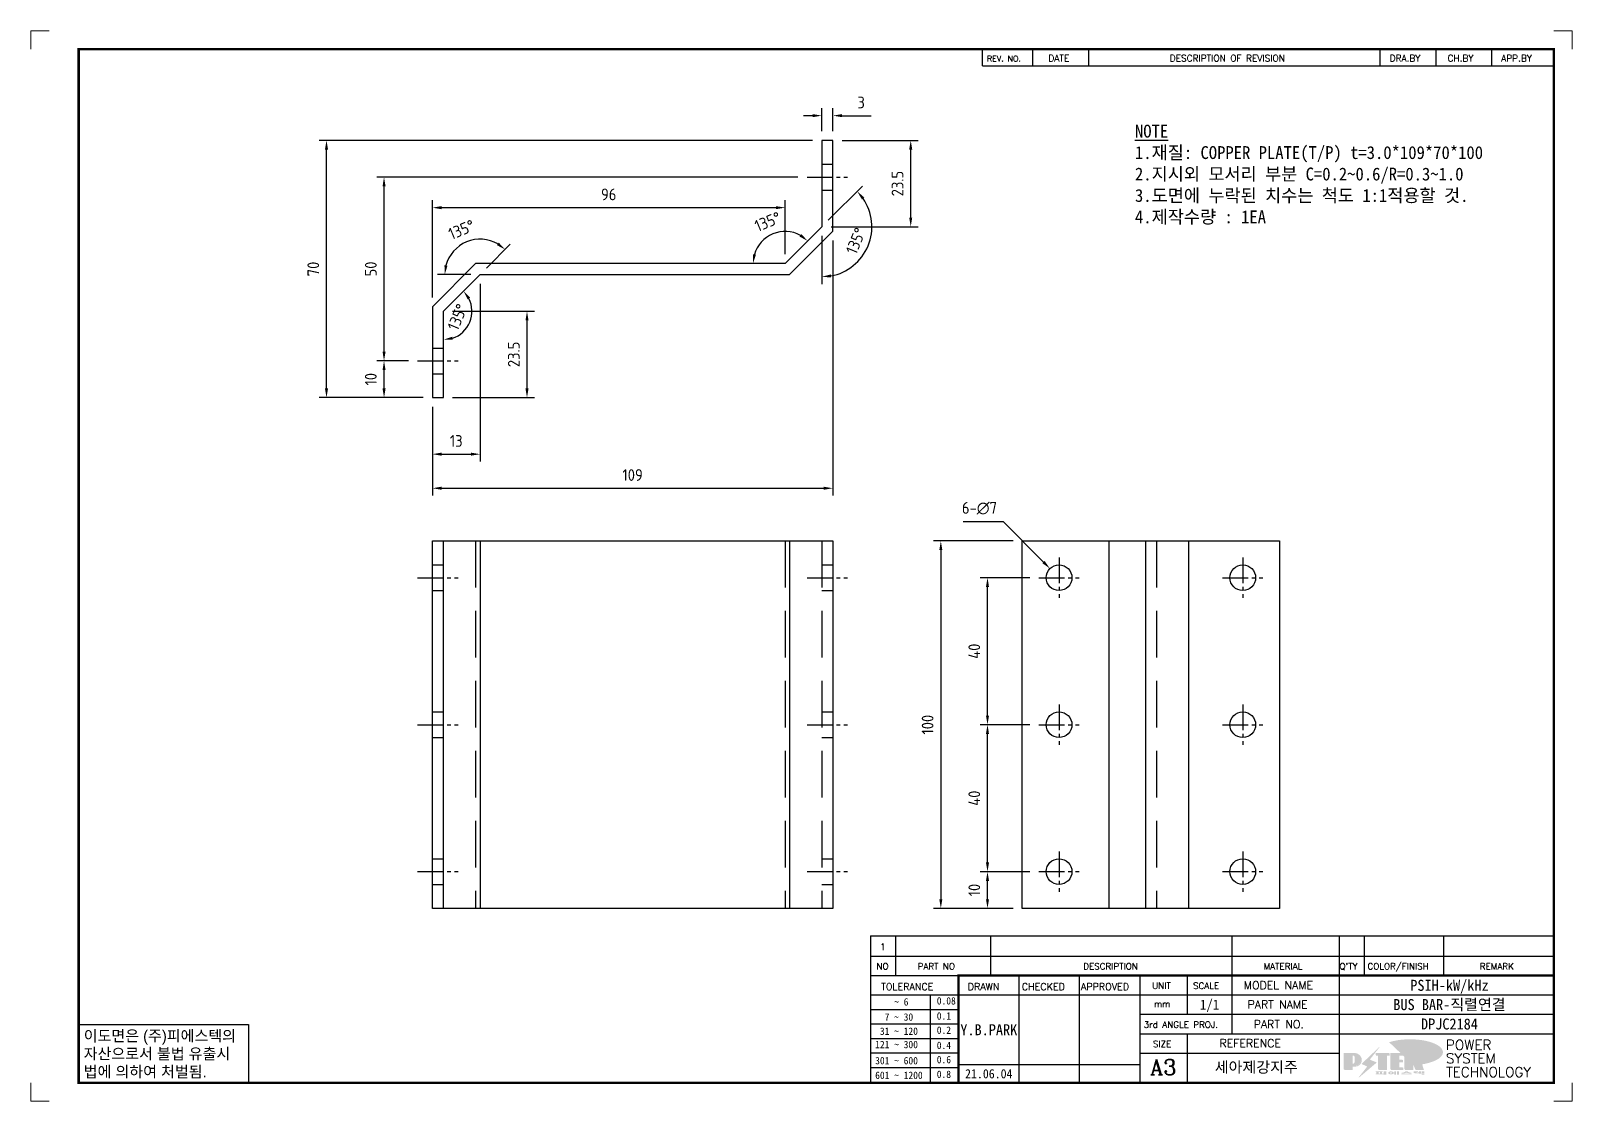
# Model space of a CAD drawing. Header units: millimetres. Extents: x 2584 to 14522, y 0 to 1456.
# Drawn here: x 9604.5 to 10024, y 0 to 291.3 of the extents above; entities that cross this region are included whole.
import ezdxf
from ezdxf.enums import TextEntityAlignment as Align

# ---------------------------------------------------------------- set-up
doc = ezdxf.new("R2010")
doc.units = ezdxf.units.MM
doc.linetypes.add('CENTER1', pattern=[10, 7, -1, 1, -1])
doc.linetypes.add('HIDDENX2', pattern=[19.05, 12.7, -6.35])
doc.layers.add('FORMAT-1', color=7, linetype='Continuous')
doc.layers.add('line', color=3, linetype='Continuous')
doc.styles.add('h1', font='')
doc.styles.add('HAN', font='')
doc.styles.add('RC', font='ROMANC.SHX')
doc.styles.add('ROMANT', font='romant')
doc.styles.add('RT', font='ROMANT.SHX', dxfattribs={"oblique": 15})
doc.styles.get("Standard").update_dxf_attribs({"font": 'ISOCP.SHX', "bigfont": 'WHGTXT.SHX'})
doc.styles.get('h1').set_extended_font_data('New Gulim')
doc.styles.get('HAN').set_extended_font_data('GulimChe')
doc.dimstyles.new('PS-1', dxfattribs={"dimtxt": 3.2, "dimasz": 2.5, "dimexe": 2, "dimexo": 2.5, "dimgap": 2, "dimtad": 1, "dimtoh": 1, "dimrnd": 0.05, "dimzin": 12, "dimdsep": 46, "dimtxsty": 'Standard', "dimcen": 0, "dimclrt": 2, "dimazin": 3, "dimtfac": 1, "dimtofl": 0, "dimtmove": 0, "dimatfit": 3, "dimfxl": 0, "dimtolj": 1, "dimtzin": 0, "dimarcsym": 0})

# ---------------------------------------------------------------- blocks, each defined once
blk = doc.blocks.new('A$C77334C63')
at = {"color": 6}
for p, q in [((-107.5, -40), (-107.5, 60)), ((-97.5, 60), (-97.5, -40)), ((-13.26, 60), (-13.26, -40))]:
    blk.add_line(p, q, dxfattribs=at)
at = {"color": 2, "linetype": 'HIDDENX2'}
for p, q in [((-98.74, 60), (-98.74, -40)), ((-14.5, 60), (-14.5, -40)), ((-4.5, 60), (-4.5, -40)), ((-110.5, 53.5), (-107.5, 53.5)), ((-4.5, 53.5), (-1.5, 53.5)), ((-110.5, 46.5), (-107.5, 46.5)), ((-4.5, 46.5), (-1.5, 46.5)), ((-110.5, 13.5), (-107.5, 13.5)), ((-4.5, 13.5), (-1.5, 13.5)), ((-110.5, 6.5), (-107.5, 6.5)), ((-4.5, 6.5), (-1.5, 6.5)), ((-110.5, -26.5), (-107.5, -26.5)), ((-4.5, -26.5), (-1.5, -26.5)), ((-110.5, -33.5), (-107.5, -33.5)), ((-4.5, -33.5), (-1.5, -33.5))]:
    blk.add_line(p, q, dxfattribs=at)
at = {"color": 1, "linetype": 'CENTER1'}
for p, q in [((-114.5, 50), (-103.5, 50)), ((-8.5, 50), (2.5, 50)), ((-114.5, 10), (-103.5, 10)), ((-8.5, 10), (2.5, 10)), ((-114.5, -30), (-103.5, -30)), ((-8.5, -30), (2.5, -30))]:
    blk.add_line(p, q, dxfattribs=at)
at = {"color": 6}
blk.add_lwpolyline([(-110.5, 60), (-1.5, 60), (-1.5, -40), (-110.5, -40)], close=True, dxfattribs=at)
blk = doc.blocks.new('A$C69A8469B')
at = {"color": 6}
for p, q in [((-39.5, 58), (-39.5, -42)), ((-29.5, 58), (-29.5, -42)), ((-17.74, 58), (-17.74, -42))]:
    blk.add_line(p, q, dxfattribs=at)
at = {"color": 2, "linetype": 'HIDDENX2'}
blk.add_line((-26.5, 58), (-26.5, -42), dxfattribs=at)
at = {"color": 1, "linetype": 'CENTER1'}
for p, q in [((-53, 53.5), (-53, 42.5)), ((-3, 53.5), (-3, 42.5)), ((-58.5, 48), (-47.5, 48)), ((-8.5, 48), (2.5, 48)), ((-53, 13.5), (-53, 2.5)), ((-3, 13.5), (-3, 2.5)), ((-58.5, 8), (-47.5, 8)), ((-8.5, 8), (2.5, 8)), ((-53, -26.5), (-53, -37.5)), ((-3, -26.5), (-3, -37.5)), ((-58.5, -32), (-47.5, -32)), ((-8.5, -32), (2.5, -32))]:
    blk.add_line(p, q, dxfattribs=at)
at = {"color": 6}
blk.add_lwpolyline([(-63, 58), (7, 58), (7, -42), (-63, -42)], close=True, dxfattribs=at)
for centre in [(-53, 48), (-3, 48), (-53, 8), (-3, 8), (-53, -32), (-3, -32)]:
    blk.add_circle(centre, 3.5, dxfattribs=at)
blk = doc.blocks.new('A$C5ED8283F')
at = {"color": 2, "linetype": 'HIDDENX2'}
for p, q in [((-3, -6.5), (0, -6.5)), ((-3, -13.5), (0, -13.5)), ((-109, -56.5), (-106, -56.5)), ((-109, -63.5), (-106, -63.5))]:
    blk.add_line(p, q, dxfattribs=at)
at = {"color": 1, "linetype": 'CENTER1'}
for p, q in [((-7, -10), (4, -10)), ((-113, -60), (-102, -60))]:
    blk.add_line(p, q, dxfattribs=at)
at = {"color": 6}
blk.add_lwpolyline([(-97.24, -33.5), (-109, -45.26), (-109, -70), (-106, -70), (-106, -46.5), (-96, -36.5), (-11.76, -36.5), (0, -24.74), (0, 0), (-3, 0), (-3, -23.5), (-13, -33.5)], close=True, dxfattribs=at)
blk = doc.blocks.new('*D266')
at = {"color": 0, "linetype": 'ByBlock', "lineweight": -2}
for p, q in [((9817.29, 261.48), (9682.98, 261.48)), ((9684.98, 193.98), (9684.98, 258.98)), ((9711.29, 191.48), (9682.98, 191.48))]:
    blk.add_line(p, q, dxfattribs=at)
at = {"color": 0}
for points in [[(9684.56, 258.98), (9685.4, 258.98), (9684.98, 261.48)], [(9684.56, 193.98), (9685.4, 193.98), (9684.98, 191.48)]]:
    blk.add_solid(points, dxfattribs=at)
at = {"layer": 'Defpoints', "color": 0}
for p in [(9684.98, 261.48), (9819.79, 261.48), (9713.79, 191.48)]:
    blk.add_point(p, dxfattribs=at)
at = {"color": 2, "insert": (9681.38, 226.48), "char_height": 3.2, "attachment_point": 5, "rotation": 90}
blk.add_mtext('\\A1;70', dxfattribs=at)
blk = doc.blocks.new('*D267')
at = {"color": 0, "linetype": 'ByBlock', "lineweight": -2}
for p, q in [((9719.29, 214.98), (9741.55, 214.98)), ((9739.55, 193.98), (9739.55, 212.48)), ((9719.29, 191.48), (9741.55, 191.48))]:
    blk.add_line(p, q, dxfattribs=at)
at = {"color": 0}
for points in [[(9739.13, 212.48), (9739.97, 212.48), (9739.55, 214.98)], [(9739.13, 193.98), (9739.97, 193.98), (9739.55, 191.48)]]:
    blk.add_solid(points, dxfattribs=at)
at = {"layer": 'Defpoints', "color": 0}
for p in [(9716.79, 214.98), (9739.55, 214.98), (9716.79, 191.48)]:
    blk.add_point(p, dxfattribs=at)
at = {"color": 2, "insert": (9735.95, 203.23), "char_height": 3.2, "attachment_point": 5, "rotation": 90}
blk.add_mtext('\\A1;23.5', dxfattribs=at)
blk = doc.blocks.new('*D268')
at = {"color": 0, "linetype": 'ByBlock', "lineweight": -2}
blk.add_arc((9716.79, 214.98), 7.76, 288.5469, 26.4531, dxfattribs=at)
at = {"color": 0}
for points in [[(9723.4, 218.19), (9724.07, 218.68), (9722.28, 220.46)], [(9719.33, 207.21), (9719.19, 208.04), (9716.79, 207.22)]]:
    blk.add_solid(points, dxfattribs=at)
at = {"layer": 'Defpoints', "color": 0}
for p in [(9726.79, 224.98), (9716.79, 214.98), (9716.79, 214.98), (9722.28, 209.49), (9716.79, 191.48)]:
    blk.add_point(p, dxfattribs=at)
at = {"color": 2, "insert": (9720.63, 213.39), "char_height": 3.2, "attachment_point": 5, "rotation": 67.5}
blk.add_mtext('\\A1;135°', dxfattribs=at)
blk = doc.blocks.new('*D269')
at = {"color": 0, "linetype": 'ByBlock', "lineweight": -2}
for p, q in [((9728.56, 226.75), (9735.01, 233.2)), ((9724.29, 224.98), (9715.17, 224.98))]:
    blk.add_line(p, q, dxfattribs=at)
blk.add_arc((9726.79, 224.98), 9.62, 59.9267, 165.0733, dxfattribs=at)
at = {"color": 0}
for points in [[(9731.87, 233.64), (9731.36, 232.98), (9733.6, 231.78)], [(9717.91, 227.4), (9717.08, 227.51), (9717.17, 224.98)]]:
    blk.add_solid(points, dxfattribs=at)
at = {"layer": 'Defpoints', "color": 0}
for p in [(9726.79, 234.6), (9726.79, 224.98), (9726.79, 224.98), (9811.03, 224.98), (9716.79, 214.98)]:
    blk.add_point(p, dxfattribs=at)
at = {"color": 2, "insert": (9721.73, 237.2), "char_height": 3.2, "attachment_point": 5, "rotation": 22.5}
blk.add_mtext('\\A1;135°', dxfattribs=at)
blk = doc.blocks.new('*D226')
at = {"color": 0, "linetype": 'ByBlock', "lineweight": -2}
for p, q in [((9726.79, 222.48), (9726.79, 174.08)), ((9713.79, 188.98), (9713.79, 174.08)), ((9716.29, 176.08), (9724.29, 176.08))]:
    blk.add_line(p, q, dxfattribs=at)
at = {"color": 0}
for points in [[(9716.29, 176.5), (9716.29, 175.67), (9713.79, 176.08)], [(9724.29, 176.5), (9724.29, 175.67), (9726.79, 176.08)]]:
    blk.add_solid(points, dxfattribs=at)
at = {"layer": 'Defpoints', "color": 0}
for p in [(9726.79, 224.98), (9713.79, 191.48), (9726.79, 176.08)]:
    blk.add_point(p, dxfattribs=at)
at = {"color": 2, "insert": (9720.29, 179.68), "char_height": 3.2, "attachment_point": 5}
blk.add_mtext('\\A1;13', dxfattribs=at)
blk = doc.blocks.new('*D270')
at = {"color": 0, "linetype": 'ByBlock', "lineweight": -2}
for p, q in [((9713.79, 218.72), (9713.79, 245.18)), ((9809.79, 230.48), (9809.79, 245.18)), ((9716.29, 243.18), (9807.29, 243.18))]:
    blk.add_line(p, q, dxfattribs=at)
at = {"color": 0}
for points in [[(9716.29, 243.59), (9716.29, 242.76), (9713.79, 243.18)], [(9807.29, 243.59), (9807.29, 242.76), (9809.79, 243.18)]]:
    blk.add_solid(points, dxfattribs=at)
at = {"layer": 'Defpoints', "color": 0}
for p in [(9809.79, 243.18), (9809.79, 227.98), (9713.79, 216.22)]:
    blk.add_point(p, dxfattribs=at)
at = {"color": 2, "insert": (9761.79, 246.78), "char_height": 3.2, "attachment_point": 5}
blk.add_mtext('\\A1;96', dxfattribs=at)
blk = doc.blocks.new('*D271')
at = {"color": 0, "linetype": 'ByBlock', "lineweight": -2}
blk.add_arc((9809.79, 227.98), 8.72, 61.4906, 163.5094, dxfattribs=at)
at = {"color": 0}
for points in [[(9814.2, 235.97), (9813.7, 235.3), (9815.95, 234.14)], [(9801.85, 230.39), (9801.02, 230.51), (9801.07, 227.98)]]:
    blk.add_solid(points, dxfattribs=at)
at = {"layer": 'Defpoints', "color": 0}
for p in [(9809.79, 236.69), (9819.79, 237.98), (9725.55, 227.98), (9809.79, 227.98), (9809.79, 227.98)]:
    blk.add_point(p, dxfattribs=at)
at = {"color": 2, "insert": (9805.08, 239.36), "char_height": 3.2, "attachment_point": 5, "rotation": 22.5}
blk.add_mtext('\\A1;135°', dxfattribs=at)
blk = doc.blocks.new('*D272')
at = {"color": 0, "linetype": 'ByBlock', "lineweight": -2}
for p, q in [((9821.56, 239.75), (9830.84, 249.02)), ((9819.79, 235.48), (9819.79, 222.36))]:
    blk.add_line(p, q, dxfattribs=at)
blk.add_arc((9819.79, 237.98), 13.62, 280.5299, 34.4701, dxfattribs=at)
at = {"color": 0}
for points in [[(9830.7, 245.42), (9831.34, 245.95), (9829.42, 247.61)], [(9822.32, 224.17), (9822.24, 225), (9819.79, 224.36)]]:
    blk.add_solid(points, dxfattribs=at)
at = {"layer": 'Defpoints', "color": 0}
for p in [(9819.79, 261.48), (9819.79, 237.98), (9819.79, 237.98), (9809.79, 227.98), (9829.42, 228.35)]:
    blk.add_point(p, dxfattribs=at)
at = {"color": 2, "insert": (9829.05, 234.14), "char_height": 3.2, "attachment_point": 5, "rotation": 67.5}
blk.add_mtext('\\A1;135°', dxfattribs=at)
blk = doc.blocks.new('*D227')
at = {"color": 0, "linetype": 'ByBlock', "lineweight": -2}
for p, q in [((9825.29, 261.48), (9845.99, 261.48)), ((9843.99, 240.48), (9843.99, 258.98)), ((9822.29, 237.98), (9845.99, 237.98))]:
    blk.add_line(p, q, dxfattribs=at)
at = {"color": 0}
for points in [[(9843.57, 258.98), (9844.4, 258.98), (9843.99, 261.48)], [(9843.57, 240.48), (9844.4, 240.48), (9843.99, 237.98)]]:
    blk.add_solid(points, dxfattribs=at)
at = {"layer": 'Defpoints', "color": 0}
for p in [(9822.79, 261.48), (9843.99, 261.48), (9819.79, 237.98)]:
    blk.add_point(p, dxfattribs=at)
at = {"color": 2, "insert": (9840.39, 249.73), "char_height": 3.2, "attachment_point": 5, "rotation": 90}
blk.add_mtext('\\A1;23.5', dxfattribs=at)
blk = doc.blocks.new('*D273')
at = {"color": 0, "linetype": 'ByBlock', "lineweight": -2}
for p, q in [((9822.79, 234.24), (9822.79, 164.81)), ((9713.79, 188.98), (9713.79, 164.81)), ((9716.29, 166.81), (9820.29, 166.81))]:
    blk.add_line(p, q, dxfattribs=at)
at = {"color": 0}
for points in [[(9716.29, 167.23), (9716.29, 166.4), (9713.79, 166.81)], [(9820.29, 167.23), (9820.29, 166.4), (9822.79, 166.81)]]:
    blk.add_solid(points, dxfattribs=at)
at = {"layer": 'Defpoints', "color": 0}
for p in [(9822.79, 236.74), (9713.79, 191.48), (9822.79, 166.81)]:
    blk.add_point(p, dxfattribs=at)
at = {"color": 2, "insert": (9768.29, 170.41), "char_height": 3.2, "attachment_point": 5}
blk.add_mtext('\\A1;109', dxfattribs=at)
blk = doc.blocks.new('*D228')
at = {"color": 0, "linetype": 'ByBlock', "lineweight": -2}
for p, q in [((9819.79, 263.98), (9819.79, 270.21)), ((9822.79, 263.98), (9822.79, 270.21)), ((9817.29, 268.21), (9814.79, 268.21)), ((9825.29, 268.21), (9833.2, 268.21))]:
    blk.add_line(p, q, dxfattribs=at)
at = {"color": 0}
for points in [[(9817.29, 268.63), (9817.29, 267.8), (9819.79, 268.21)], [(9825.29, 268.63), (9825.29, 267.8), (9822.79, 268.21)]]:
    blk.add_solid(points, dxfattribs=at)
at = {"layer": 'Defpoints', "color": 0}
for p in [(9822.79, 268.21), (9819.79, 261.48), (9822.79, 261.48)]:
    blk.add_point(p, dxfattribs=at)
at = {"color": 2, "insert": (9830.5, 271.81), "char_height": 3.2, "attachment_point": 5}
blk.add_mtext('\\A1;3', dxfattribs=at)
blk = doc.blocks.new('*D274')
at = {"color": 0, "linetype": 'ByBlock', "lineweight": -2}
for p, q in [((9876.36, 62.46), (9862.88, 62.46)), ((9864.88, 54.96), (9864.88, 59.96)), ((9871.86, 52.46), (9862.88, 52.46))]:
    blk.add_line(p, q, dxfattribs=at)
at = {"color": 0}
for points in [[(9864.46, 59.96), (9865.29, 59.96), (9864.88, 62.46)], [(9864.46, 54.96), (9865.29, 54.96), (9864.88, 52.46)]]:
    blk.add_solid(points, dxfattribs=at)
at = {"layer": 'Defpoints', "color": 0}
for p in [(9864.88, 62.46), (9878.86, 62.46), (9874.36, 52.46)]:
    blk.add_point(p, dxfattribs=at)
at = {"color": 2, "insert": (9861.28, 57.46), "char_height": 3.2, "attachment_point": 5, "rotation": 90}
blk.add_mtext('\\A1;10', dxfattribs=at)
blk = doc.blocks.new('*D275')
at = {"color": 0, "linetype": 'ByBlock', "lineweight": -2}
for p, q in [((9876.36, 102.46), (9862.88, 102.46)), ((9864.88, 64.96), (9864.88, 99.96)), ((9876.36, 62.46), (9862.88, 62.46))]:
    blk.add_line(p, q, dxfattribs=at)
at = {"color": 0}
for points in [[(9864.46, 99.96), (9865.29, 99.96), (9864.88, 102.46)], [(9864.46, 64.96), (9865.29, 64.96), (9864.88, 62.46)]]:
    blk.add_solid(points, dxfattribs=at)
at = {"layer": 'Defpoints', "color": 0}
for p in [(9864.88, 102.46), (9878.86, 102.46), (9878.86, 62.46)]:
    blk.add_point(p, dxfattribs=at)
at = {"color": 2, "insert": (9861.28, 82.46), "char_height": 3.2, "attachment_point": 5, "rotation": 90}
blk.add_mtext('\\A1;40', dxfattribs=at)
blk = doc.blocks.new('*D276')
at = {"color": 0, "linetype": 'ByBlock', "lineweight": -2}
for p, q in [((9876.36, 142.46), (9862.88, 142.46)), ((9864.88, 104.96), (9864.88, 139.96)), ((9876.36, 102.46), (9862.88, 102.46))]:
    blk.add_line(p, q, dxfattribs=at)
at = {"color": 0}
for points in [[(9864.46, 139.96), (9865.29, 139.96), (9864.88, 142.46)], [(9864.46, 104.96), (9865.29, 104.96), (9864.88, 102.46)]]:
    blk.add_solid(points, dxfattribs=at)
at = {"layer": 'Defpoints', "color": 0}
for p in [(9864.88, 142.46), (9878.86, 142.46), (9878.86, 102.46)]:
    blk.add_point(p, dxfattribs=at)
at = {"color": 2, "insert": (9861.28, 122.46), "char_height": 3.2, "attachment_point": 5, "rotation": 90}
blk.add_mtext('\\A1;40', dxfattribs=at)
blk = doc.blocks.new('*D277')
at = {"color": 0, "linetype": 'ByBlock', "lineweight": -2}
for p, q in [((9707.29, 201.48), (9698.64, 201.48)), ((9700.64, 193.98), (9700.64, 198.98)), ((9711.29, 191.48), (9698.64, 191.48))]:
    blk.add_line(p, q, dxfattribs=at)
at = {"color": 0}
for points in [[(9700.23, 198.98), (9701.06, 198.98), (9700.64, 201.48)], [(9700.23, 193.98), (9701.06, 193.98), (9700.64, 191.48)]]:
    blk.add_solid(points, dxfattribs=at)
at = {"layer": 'Defpoints', "color": 0}
for p in [(9700.64, 201.48), (9709.79, 201.48), (9713.79, 191.48)]:
    blk.add_point(p, dxfattribs=at)
at = {"color": 2, "insert": (9697.04, 196.48), "char_height": 3.2, "attachment_point": 5, "rotation": 90}
blk.add_mtext('\\A1;10', dxfattribs=at)
blk = doc.blocks.new('*D278')
at = {"color": 0, "linetype": 'ByBlock', "lineweight": -2}
for p, q in [((9813.29, 251.48), (9698.64, 251.48)), ((9700.64, 203.98), (9700.64, 248.98)), ((9707.29, 201.48), (9698.64, 201.48))]:
    blk.add_line(p, q, dxfattribs=at)
at = {"color": 0}
for points in [[(9700.23, 248.98), (9701.06, 248.98), (9700.64, 251.48)], [(9700.23, 203.98), (9701.06, 203.98), (9700.64, 201.48)]]:
    blk.add_solid(points, dxfattribs=at)
at = {"layer": 'Defpoints', "color": 0}
for p in [(9700.64, 251.48), (9815.79, 251.48), (9709.79, 201.48)]:
    blk.add_point(p, dxfattribs=at)
at = {"color": 2, "insert": (9697.04, 226.48), "char_height": 3.2, "attachment_point": 5, "rotation": 90}
blk.add_mtext('\\A1;50', dxfattribs=at)
blk = doc.blocks.new('*D279')
at = {"color": 0, "linetype": 'ByBlock', "lineweight": -2}
for p, q in [((9858.28, 157.77), (9869.11, 157.77)), ((9869.11, 157.77), (9880.12, 146.71))]:
    blk.add_line(p, q, dxfattribs=at)
at = {"color": 0}
blk.add_solid([(9880.42, 147.01), (9879.83, 146.42), (9881.89, 144.94)], dxfattribs=at)
at = {"layer": 'Defpoints', "color": 0}
for p in [(9881.89, 144.94), (9886.83, 139.99)]:
    blk.add_point(p, dxfattribs=at)
at = {"color": 2, "insert": (9862.69, 161.37), "char_height": 3.2, "attachment_point": 5}
blk.add_mtext('\\A1;6-∅7', dxfattribs=at)
blk = doc.blocks.new('no3')
at = {"color": 180}
for p, q in [((0, 5.5), (0, 0)), ((0, 5.5), (186, 5.5)), ((6.79, 5.5), (6.79, 0)), ((32.74, 0.11), (32.74, 5.5)), ((98.4, 5.5), (98.4, 0)), ((127.61, 5.5), (127.61, 0)), ((134.43, 5.5), (134.43, 0)), ((155.98, 5.5), (155.98, 0))]:
    blk.add_line(p, q, dxfattribs=at)
at = {"color": 2, "style": 'HAN'}
for tag, p in [('PART-NO', (19.76, 2.75)), ('MATERIAL', (111.38, 2.75)), ("Q'TY", (131.02, 2.75)), ('COLOR/FINISH', (145.2, 2.75)), ('REMARK', (170.76, 2.75))]:
    blk.add_attdef(tag, text='', height=2.9, dxfattribs=at).set_placement(p, align=Align.MIDDLE_CENTER)
blk.add_attdef('DESCRIPTION', text='', height=2.9, dxfattribs=at).set_placement((34.51, 2.75), align=Align.MIDDLE_LEFT)
at = {"color": 2, "style": 'RT', "oblique": 15}
blk.add_attdef('NO', text='', height=1.74, dxfattribs=at).set_placement((3.38, 2.51), align=Align.MIDDLE_CENTER)
blk = doc.blocks.new('t3')
for p, q in [((0, 15.88), (46.25, 15.88)), ((0, 15.88), (0, 0)), ((46.25, 15.88), (46.25, 0)), ((0, 0), (46.25, 0))]:
    blk.add_line(p, q)
at = {"color": 1, "style": 'h1'}
for s, p in [('이도면은 (주)피에스텍의', (1.4, 11.29)), ('자산으로서 불법 유출시', (1.4, 6.41)), ('법에 의하여 처벌됨.', (1.4, 1.52))]:
    blk.add_text(s, height=3, dxfattribs=at).set_placement(p)
blk = doc.blocks.new('new LOGO')
at = {"layer": 'line'}
h = blk.add_hatch(color=1, dxfattribs=at)
h.paths.add_polyline_path([(41.5, 16.4), (54.3, 16.4, 1), (54.3, 82.9), (0, 82.9), (0, -0.1), (41.5, -0.1)])
h.paths.add_polyline_path([(41.5, 27.9), (41.5, 71.9), (43.6, 71.9, -0.414214), (54.6, 60.9), (54.6, 38.9, -0.414214), (43.6, 27.9)], flags=16)
h.paths.add_polyline_path([(214.7, 71.9), (227.5, 71.9), (227.5, 82.9), (159.7, 82.9), (159.7, 71.9), (172.5, 71.9), (172.5, -0.1), (214.7, -0.1)])
h.paths.add_polyline_path([(276, 37.4), (294.8, 37.4), (294.8, 49.1), (276, 49.1), (276, 71.9), (294.8, 71.9), (294.8, 82.9), (234.5, 82.9), (234.5, -0.1), (297, -0.1), (297, 10.9), (276, 10.9)])
h.paths.add_polyline_path([(347.2, 35.2), (359.7, -0.1), (400.5, -0.1), (379.6, 66.8), (399.7, 82.9), (380.6, 82.9), (347.2, 61.6), (347.2, 82.9), (305.5, 82.9), (305.5, -0.1), (347.2, -0.1)])
h = blk.add_hatch(color=250, dxfattribs=at)
h.paths.add_polyline_path([(44.5, 69.4), (46.6, 69.4, -0.129793), (52, 68, 0.221832), (43.6, 71.9), (41.5, 71.9), (41.5, 27.9), (43.6, 27.9, 0.02048), (44.5, 28)], flags=17)
h.paths.add_polyline_path([(44.5, 13.9), (57.3, 13.9, 0.72362), (77.1, 73.9, -0.679777), (54.3, 16.4), (41.5, 16.4), (41.5, -0.1), (3, -0.1), (3, -2.6), (44.5, -2.6)])
h.paths.add_polyline_path([(117.9, 14.2), (71.5, -44.4), (77.1, -39.6), (120.8, 15.6), (92, 28.9), (173.3, 106), (177.5, 111.4), (89.1, 27.6)])
h.paths.add_polyline_path([(162.7, 71.9), (162.7, 69.4), (172.5, 69.4), (172.5, 71.9)], flags=17)
h.paths.add_polyline_path([(217.7, 69.4), (230.5, 69.4), (230.5, 80.4), (227.5, 80.4), (227.5, 71.9), (214.7, 71.9), (214.7, -0.1), (175.5, -0.1), (175.5, -2.6), (217.7, -2.6)])
h.paths.add_polyline_path([(297.8, 46.6), (294.8, 46.6), (294.8, 37.4), (276, 37.4), (276, 10.9), (279, 10.9), (279, 34.9), (297.8, 34.9)])
h.paths.add_polyline_path([(300, 8.4), (297, 8.4), (297, -0.1), (237.5, -0.1), (237.5, -2.6), (300, -2.6)])
h.paths.add_polyline_path([(297.8, 80.4), (294.8, 80.4), (294.8, 71.9), (276, 71.9), (276, 49.1), (279, 49.1), (279, 69.4), (297.8, 69.4)])
h.paths.add_polyline_path([(350.2, 80.4), (347.2, 80.4), (347.2, 61.6), (350.2, 63.5)])
h.paths.add_polyline_path([(350.2, 26.7), (347.2, 35.2), (347.2, -0.1), (308.5, -0.1), (308.5, -2.6), (350.2, -2.6)])
h.paths.add_polyline_path([(402.7, 80.4), (396.5, 80.4), (379.6, 66.8), (400.5, -0.1), (361.8, -0.1), (362.7, -2.6), (403.5, -2.6), (382.6, 64.3)])
blk.add_hatch(color=5, dxfattribs=at).paths.add_polyline_path([(166.3, 35), (131, 49), (180.4, 112.7), (92, 28.9), (120.8, 15.6), (74.4, -43)])
h = blk.add_hatch(color=253, dxfattribs=at)
edge = h.paths.add_edge_path()
edge.add_ellipse((333.9, 86.4), major_axis=(-165.9, 0), ratio=0.39426, start_angle=111.51268, end_angle=334.46902)
edge.add_ellipse((314.1, 81.2), major_axis=(-153.7, 0), ratio=0.40699, start_angle=121.30662, end_angle=327.74369, ccw=False)
edge.add_line((394, 27.8), (394.7, 25.6))
h = blk.add_hatch(color=250, dxfattribs=at)
edge = h.paths.add_edge_path()
edge.add_ellipse((237.8, -17.6), major_axis=(-14.3, 0), ratio=0.526336, start_angle=192.2456, end_angle=269.07481)
edge.add_line((238.1, -10.1), (237.6, -10.1))
edge.add_ellipse((237.8, -17.6), major_axis=(-14.3, 0), ratio=0.526336, start_angle=270.92519, end_angle=449.07481)
edge.add_line((237.6, -25.1), (238.1, -25.1))
edge.add_ellipse((237.8, -17.6), major_axis=(-14.3, 0), ratio=0.526336, start_angle=450.92519, end_angle=527.7544)
edge.add_line((251.7, -19.2), (254.1, -19.2))
edge.add_line((254.1, -19.2), (254.1, -27.1))
edge.add_line((254.1, -27.1), (263.1, -27.1))
edge.add_line((263.1, -27.1), (263.1, -10.1))
edge.add_line((263.1, -10.1), (254.1, -10.1))
edge.add_line((254.1, -10.1), (254.1, -16))
edge.add_line((254.1, -16), (251.7, -16))
h.paths.add_polyline_path([(241, -16.4), (241, -18.7, -1), (234.4, -18.7), (234.4, -16.4, -1)], flags=16)
h.paths.add_polyline_path([(278.2, -10.1), (268.1, -10.1), (268.1, -27.1), (278.2, -27.1)])
h.paths.add_polyline_path([(310.3, -10.1), (310.3, -11.1, -0.157169), (289.3, -17.5), (294, -19.9, 0.128407), (316.3, -15.9, 0.128407), (338.6, -19.9), (343.3, -17.5, -0.157169), (322.2, -11.1), (322.2, -10.1)])
h.paths.add_polyline_path([(342.1, -25.1), (342.1, -22.3), (290.4, -22.3), (290.4, -25.1)])
h.paths.add_polyline_path([(352, -10.1), (352, -16.2, 0.414214), (354, -18.2), (378.7, -18.2), (378.7, -19.6), (390.2, -19.6), (390.2, -10.1), (378.7, -10.1), (378.7, -13.6), (374.7, -13.6), (374.7, -15.1), (378.7, -15.1), (378.7, -16.2), (364.7, -16.2), (364.7, -15.1), (371.2, -15.1), (371.2, -13.6), (364.7, -13.6), (364.7, -12.6), (374.7, -12.6), (374.7, -10.1)])
h.paths.add_polyline_path([(393.8, -10.1), (393.8, -19.6), (405, -19.6), (405, -10.1)])
h.paths.add_polyline_path([(405, -27.1), (405, -20.9), (356.8, -20.9), (356.8, -23), (391.8, -23), (391.8, -27.1)])
h.paths.add_polyline_path([(200.4, -10.1), (200.4, -22.3), (193.2, -22.3), (193.2, -12.6), (196.6, -12.6), (196.6, -10.1), (161, -10.1), (161, -12.6), (164.5, -12.6), (164.5, -22.3), (161, -22.3), (161, -25.1), (200.4, -25.1), (200.4, -27.1), (213.9, -27.1), (213.9, -10.1)])
h.paths.add_polyline_path([(182, -12.6), (175.6, -12.6), (175.6, -22.3), (182, -22.3)], flags=17)
blk = doc.blocks.new('format-3')
at = {"color": 3, "lineweight": 9}
for p, q in [((0, 286.3), (0, 291.3)), ((5, 291.3), (0, 291.3)), ((414.5, 291.3), (419.5, 291.3)), ((419.5, 286.3), (419.5, 291.3)), ((0, 5), (0, 0)), ((419.5, 5), (419.5, 0)), ((5, 0), (0, 0)), ((414.5, 0), (419.5, 0))]:
    blk.add_line(p, q, dxfattribs=at)
at = {"color": 180}
for p, q in [((258.97, 281.75), (258.97, 286.3)), ((272.71, 281.75), (272.71, 286.3)), ((287.94, 281.75), (287.94, 286.3)), ((367.22, 281.75), (367.22, 286.3)), ((382.45, 281.75), (382.45, 286.3)), ((397.61, 281.75), (397.61, 286.3)), ((258.97, 281.75), (414.5, 281.75)), ((228.5, 39.49), (228.5, 5)), ((228.5, 39.49), (414.5, 39.49)), ((235.29, 39.49), (235.29, 34.21)), ((261.24, 34.21), (261.24, 39.49)), ((326.9, 39.49), (326.9, 34.21)), ((356.11, 39.49), (356.11, 34.21)), ((362.93, 39.49), (362.93, 34.21)), ((384.48, 39.49), (384.48, 34.21)), ((228.5, 34.21), (252.48, 34.21)), ((268.96, 5), (268.96, 34.21)), ((285.45, 5), (285.45, 34.21)), ((301.94, 5), (301.94, 34.21)), ((314.72, 34.21), (314.72, 23.65)), ((326.9, 34.21), (326.9, 18.37)), ((356.11, 34.21), (356.11, 5)), ((228.5, 28.93), (252.48, 28.93)), ((244.89, 5.23), (244.89, 28.93)), ((252.48, 28.93), (414.5, 28.93)), ((228.5, 24.98), (252.48, 24.98)), ((228.5, 21.03), (252.48, 21.03)), ((301.94, 23.65), (414.5, 23.65)), ((228.5, 17.08), (252.48, 17.08)), ((301.94, 18.37), (414.5, 18.37)), ((314.72, 18.37), (314.72, 5)), ((228.5, 13.13), (252.48, 13.13)), ((301.94, 13.09), (356.11, 13.09)), ((228.5, 9.18), (252.48, 9.18)), ((252.48, 9.95), (301.94, 9.95))]:
    blk.add_line(p, q, dxfattribs=at)
at = {"const_width": 0.7}
blk.add_lwpolyline([(252.48, 5), (252.48, 34.21), (414.5, 34.21)], dxfattribs=at)
at = {"layer": 'FORMAT-1', "const_width": 0.7}
blk.add_lwpolyline([(13, 5), (13, 286.3), (414.5, 286.3), (414.5, 5)], close=True, dxfattribs=at)
blk.add_blockref('t3', (13, 5))
at = {"xscale": 0.05400000000000027, "yscale": 0.05400000000000027, "zscale": 0.05400000000000027}
blk.add_blockref('new LOGO', (357.35, 8.65), dxfattribs=at)
at = {"color": 2}
for s, height, style, p in [('REV. NO.', 1.56, 'RC', (260.23, 282.95)), ('DATE', 1.788, 'RC', (276.95, 282.94)), ('DESCRIPTION OF REVISION', 1.7875, 'RC', (309.98, 282.94)), ('DRA.BY', 1.788, 'RC', (369.83, 282.94)), ('CH.BY', 1.788, 'RC', (385.59, 282.94)), ('APP.BY', 1.788, 'RC', (400.18, 282.94)), ('COLOR/FINISH', 1.7424, 'RC', (363.8, 35.83)), ('NO', 1.742, 'RC', (230.16, 35.83)), ('PART NO', 1.742, 'RC', (241.36, 35.83)), ('DESCRIPTION', 1.7424, 'RC', (286.43, 35.83)), ('MATERIAL', 1.742, 'RC', (335.52, 35.83)), ("Q'TY", 1.742, 'RC', (356.17, 35.83)), ('REMARK', 1.742, 'RC', (394.37, 35.83)), (' TOLERANCE', 1.9, 'RC', (230.11, 30.22)), ('DRAWN', 1.9, 'RC', (255, 30.22)), ('CHECKED', 1.9, 'RC', (269.71, 30.22)), ('APPROVED', 1.9, 'RC', (285.8, 30.22)), ('UNIT', 1.742, 'RC', (305.19, 30.55)), ('SCALE', 1.742, 'RC', (316.32, 30.55)), ('MODEL NAME', 2.178, 'RC', (330.12, 30.46)), ('    ~ 6', 2, 'HAN', (229.8, 26.03)), ('0.08', 2, 'HAN', (246.57, 26.31)), ('mm', 1.742, 'RC', (305.67, 25.56)), ('PART NAME', 2.178, 'RC', (331.17, 25.24)), ('  7 ~ 30', 2, 'HAN', (229.8, 21.91)), ('0.1', 2, 'HAN', (246.57, 22.2)), ('3rd ANGLE PROJ.', 1.7424, 'RC', (302.87, 19.97)), ('PART NO.', 2.178, 'RC', (332.84, 19.85)), (' 31 ~ 120', 2, 'HAN', (229.8, 18.04)), ('0.2', 2, 'HAN', (246.57, 18.32)), ('REFERENCE', 2.178, 'RC', (323.52, 14.69)), ('121 ~ 300', 2, 'HAN', (229.8, 14.42)), ('0.4', 2, 'HAN', (246.57, 14.2)), ('SIZE', 1.742, 'RC', (305.39, 14.71)), ('301 ~ 600', 2, 'HAN', (229.8, 10.04)), ('0.6', 2, 'HAN', (246.57, 10.32)), ('601 ~ 1200', 2, 'HAN', (229.8, 6.05)), ('0.8', 2, 'HAN', (246.57, 6.33))]:
    blk.add_text(s, height=height, dxfattribs=dict(at, style=style)).set_placement(p)
at = {"style": 'ROMANT'}
for s, p in [('POWER', (385.15, 13.96)), ('SYSTEM', (385.15, 10.31)), ('TECHNOLOGY', (385.15, 6.56))]:
    blk.add_text(s, height=2.7, dxfattribs=at).set_placement(p)
at = {"color": 2, "lineweight": 25, "style": 'RC'}
blk.add_text('A3', height=4.182, dxfattribs=at).set_placement((304.61, 7.14))
at = {"style": 'HAN'}
for tag, height, p in [('MODEL-NAME', 3, (386.1, 31.53)), ('SCALE', 2.7, (320.81, 26.29)), ('PART-NAME', 3, (386.1, 26.29)), ('CH-BY', 3, (277.21, 19.44)), ('PART-NO', 3, (386.1, 21.01)), ('DRA-BY', 3, (260.72, 19.44)), ('APP-BY', 3, (293.7, 19.44)), ('DRA-DATE', 2.5, (260.72, 7.47)), ('CH-DATE', 2.5, (277.21, 7.47)), ('APP-DATE', 2.5, (293.7, 7.47)), ('관련업체', 3, (333.52, 9.26))]:
    blk.add_attdef(tag, text='', height=height, dxfattribs=at).set_placement(p, align=Align.MIDDLE_CENTER)
blk = doc.blocks.new('*D280')
at = {"color": 0, "linetype": 'ByBlock', "lineweight": -2}
for p, q in [((9871.86, 152.46), (9850.18, 152.46)), ((9852.18, 149.96), (9852.18, 54.96)), ((9871.86, 52.46), (9850.18, 52.46))]:
    blk.add_line(p, q, dxfattribs=at)
at = {"color": 0}
for points in [[(9851.77, 149.96), (9852.6, 149.96), (9852.18, 152.46)], [(9851.77, 54.96), (9852.6, 54.96), (9852.18, 52.46)]]:
    blk.add_solid(points, dxfattribs=at)
at = {"layer": 'Defpoints', "color": 0}
for p in [(9874.36, 152.46), (9852.18, 52.46), (9874.36, 52.46)]:
    blk.add_point(p, dxfattribs=at)
at = {"color": 2, "insert": (9848.58, 102.46), "char_height": 3.2, "attachment_point": 5, "rotation": 90}
blk.add_mtext('\\A1;100', dxfattribs=at)

msp = doc.modelspace()

# ---------------------------------------------------------------- block references
msp.add_blockref('format-3', (9604.508, 0, 0)).add_auto_attribs({'DRA-DATE': '21.06.04', 'DRA-BY': 'Y.B.PARK', 'MODEL-NAME': 'PSIH-kW/kHz', 'PART-NAME': 'BUS BAR-직렬연결', 'PART-NO': 'DPJC2184', 'SCALE': '1/1', '관련업체': '세아제강지주'})
for name, p in [('A$C5ED8283F', (9822.791, 261.478)), ('A$C77334C63', (9824.291, 92.464)), ('A$C69A8469B', (9937.359, 94.464))]:
    msp.add_blockref(name, p)
ref = msp.add_blockref('no3', (9833.008, 39.494, 0))
ref.add_attrib('NO', '1', dxfattribs={"color": 2, "height": 1.74, "style": 'RT'}).set_placement((9836.392, 42.001, 0), align=Align.MIDDLE_CENTER)

# ---------------------------------------------------------------- texts
at = {"color": 2, "insert": (9905.015, 265.751, 0), "char_height": 3.5, "attachment_point": 1, "style": 'HAN'}
msp.add_mtext_dynamic_manual_height_columns('{\\LNOTE\\P}1.재질: COPPER PLATE(T/P) t=3.0*109*70*100\\P2.지시외 모서리 부분 C=0.2~0.6/R=0.3~1.0\\P3.도면에 누락된 치수는 척도 1:1적용할 것.\\P{\\C1;4.제작수량 : 1EA}', width=119.60875, gutter_width=769.295, heights=[0], dxfattribs=at)

# ---------------------------------------------------------------- dimensions: what is measured, and where the dimension line sits
for base, p1, p2, picture, middle in [((9822.791, 268.214), (9819.791, 261.478), (9822.791, 261.478), '*D228', (9830.497, 271.814)), ((9809.791, 243.177), (9713.791, 216.221), (9809.791, 227.978), '*D270', (9761.791, 246.777)), ((9822.791, 166.813), (9713.791, 191.478), (9822.791, 236.736), '*D273', (9768.291, 170.413)), ((9726.791, 176.082), (9713.791, 191.478), (9726.791, 224.978), '*D226', (9720.291, 179.682))]:
    dim = msp.add_linear_dim(base=base, p1=p1, p2=p2, dimstyle='PS-1', override={"dimarcsym": 1})
    dim.commit()
    dim.dimension.update_dxf_attribs({"geometry": picture, "text_midpoint": middle})
for base, p1, p2, override, picture, middle in [((9684.979, 261.478), (9713.791, 191.478), (9819.791, 261.478), {"dimarcsym": 1}, '*D266', (9681.379, 226.478)), ((9843.988, 261.478), (9819.791, 237.978), (9822.791, 261.478), {"dimarcsym": 1}, '*D227', (9840.387, 249.728)), ((9700.642, 251.478), (9709.791, 201.478), (9815.791, 251.478), {"dimarcsym": 1}, '*D278', (9697.042, 226.478)), ((9739.549, 214.978), (9716.791, 191.478), (9716.791, 214.978), {"dimarcsym": 1}, '*D267', (9735.948, 203.228)), ((9700.642, 201.478), (9713.791, 191.478), (9709.791, 201.478), {"dimarcsym": 1}, '*D277', (9697.042, 196.478)), ((9852.182, 52.464), (9874.359, 152.464), (9874.359, 52.464), {"dimarcsym": 1}, '*D280', (9848.582, 102.464)), ((9864.876, 142.464), (9878.859, 102.464), (9878.859, 142.464), {"dimtmove": 1, "dimarcsym": 1}, '*D276', (9861.276, 122.464)), ((9864.876, 102.464), (9878.859, 62.464), (9878.859, 102.464), {"dimtmove": 1, "dimarcsym": 1}, '*D275', (9861.276, 82.464)), ((9864.876, 62.464), (9874.359, 52.464), (9878.859, 62.464), {"dimarcsym": 1}, '*D274', (9861.276, 57.464))]:
    dim = msp.add_linear_dim(base=base, p1=p1, p2=p2, angle=90, dimstyle='PS-1', override=override)
    dim.commit()
    dim.dimension.update_dxf_attribs({"geometry": picture, "text_midpoint": middle})
for base, line1, line2, picture, middle in [((9829.423, 228.346), ((9819.791, 261.478), (9819.791, 237.978)), ((9819.791, 237.978), (9809.791, 227.978)), '*D272', (9829.05, 234.143)), ((9726.791, 234.602), ((9726.791, 224.978), (9811.033, 224.978)), ((9716.791, 214.978), (9726.791, 224.978)), '*D269', (9721.73, 237.195)), ((9809.791, 236.695), ((9819.791, 237.978), (9809.791, 227.978)), ((9809.791, 227.978), (9725.548, 227.978)), '*D271', (9805.077, 239.357)), ((9722.276, 209.493), ((9716.791, 191.478), (9716.791, 214.978)), ((9716.791, 214.978), (9726.791, 224.978)), '*D268', (9720.631, 213.388))]:
    dim = msp.add_angular_dim_2l(base=base, line1=line1, line2=line2, dimstyle='PS-1', override={"dimarcsym": 1})
    dim.commit()
    dim.dimension.update_dxf_attribs({"geometry": picture, "text_midpoint": middle})
dim = msp.add_diameter_dim_2p(p1=(9886.829, 139.985), p2=(9881.888, 144.944), text='6-<>', dimstyle='PS-1', override={"dimarcsym": 1})
dim.commit()
dim.dimension.update_dxf_attribs({"geometry": '*D279', "text_midpoint": (9862.694, 157.766), "dimtype": 163})

doc.saveas('drawing.dxf')
